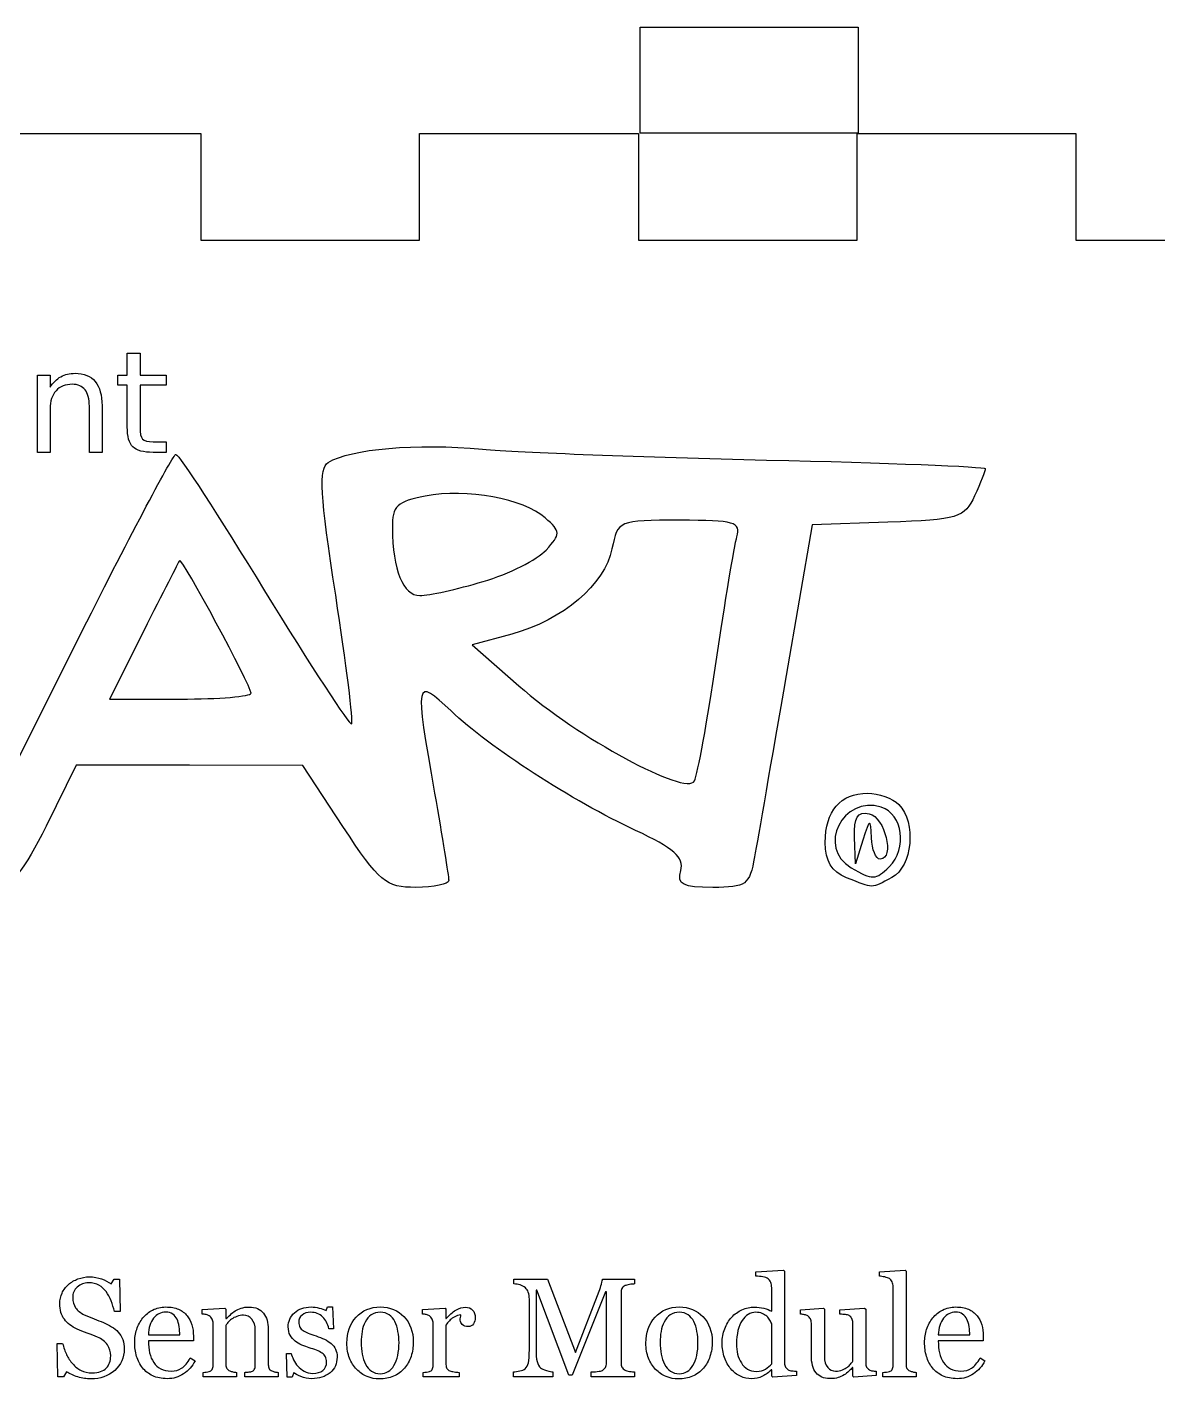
# Model space of a CAD drawing. Extents: x 81 to 232, y 87 to 299.
# Drawn here: x 123.9 to 166.2, y 247.9 to 298.5 of the extents above; entities that cross this region are included whole.
import ezdxf

# ---------------------------------------------------------------- set-up
doc = ezdxf.new("R2010")
doc.units = 0
doc.layers.add('Layer_1', color=7, linetype='CONTINUOUS')

msp = doc.modelspace()

# ---------------------------------------------------------------- linework, layer by layer
at = {"layer": 'Layer_1', "color": 1}
for p, q in [((146.831984, 298.517835), (155.005027, 298.517835)), ((146.831984, 294.545793), (146.831984, 298.517835)), ((155.005027, 298.517835), (155.005027, 294.545793)), ((155.005027, 294.545793), (146.831984, 294.545793)), ((153.273788, 279.85861), (152.299083, 274.214166)), ((156.115825, 279.960255), (153.273788, 279.85861)), ((140.945297, 277.73843), (140.9453, 277.73843)), ((122.611916, 269.275277), (125.926096, 275.88986)), ((128.227717, 275.88986), (126.947208, 273.332221)), ((142.021286, 275.771146), (140.538022, 275.36929)), ((140.538022, 275.36929), (142.28038, 273.832034)), ((149.679381, 274.743332), (149.679381, 274.743332)), ((126.947208, 273.332221), (129.597477, 273.332221)), ((132.247744, 273.554607), (132.247744, 273.554607)), ((125.696399, 270.862771), (124.565644, 268.569715)), ((129.942212, 270.855433), (125.696399, 270.862771)), ((134.188022, 270.848095), (129.942212, 270.855433)), ((135.6896, 268.56238), (134.188022, 270.848095)), ((154.895852, 267.15861), (154.860681, 268.154617)), ((154.860681, 268.154617), (154.860687, 268.154617)), ((155.1783, 268.040554), (154.895852, 267.15861)), ((156.166078, 267.052777), (156.166078, 267.052777)), ((154.560939, 266.640444), (154.560939, 266.640436))]:
    msp.add_line(p, q, dxfattribs=at)
at = {"layer": 'Layer_1', "color": 5}
for p, q in [((122.162962, 294.533333), (130.362963, 294.533333)), ((130.362963, 294.533333), (130.362963, 290.533333)), ((138.562963, 290.533333), (138.562963, 294.533333)), ((138.562963, 294.533333), (146.762964, 294.533333)), ((146.762964, 294.533333), (146.762964, 290.533333)), ((154.962962, 290.533333), (154.962962, 294.533333)), ((154.962962, 294.533333), (163.162962, 294.533333)), ((163.162962, 294.533333), (163.162962, 290.533333)), ((130.362963, 290.533333), (138.562963, 290.533333)), ((146.762964, 290.533333), (154.962962, 290.533333)), ((163.162962, 290.533333), (167.262962, 290.533333))]:
    msp.add_line(p, q, dxfattribs=at)
at = {"layer": 'Layer_1', "color": 7}
for p, q in [((127.610531, 285.472623), (127.610531, 286.294279)), ((127.610531, 286.294279), (128.08854, 286.294279)), ((128.08854, 286.294279), (128.08854, 285.472623)), ((128.08854, 286.294279), (128.08854, 286.294279)), ((124.241227, 282.578743), (124.241227, 285.472623)), ((124.241227, 285.472623), (124.719235, 285.472623)), ((124.719235, 285.472623), (124.719235, 285.023038)), ((127.261716, 285.103137), (127.261716, 285.472623)), ((127.261716, 285.472623), (127.610531, 285.472623)), ((128.08854, 285.472623), (129.067806, 285.472623)), ((129.067806, 285.472623), (129.067806, 285.103137)), ((127.610531, 285.103137), (127.261716, 285.103137)), ((127.610531, 283.532173), (127.610531, 285.103137)), ((129.067806, 285.103137), (128.08854, 285.103137)), ((128.08854, 285.103137), (128.08854, 283.532173)), ((126.18943, 282.578743), (126.18943, 284.309904)), ((126.664853, 284.325407), (126.664853, 282.578743)), ((126.664853, 284.325407), (126.664853, 284.325407)), ((124.719235, 284.214302), (124.719235, 282.578743)), ((128.579465, 282.976652), (129.067806, 282.976652)), ((129.067806, 282.976652), (129.067806, 282.578743)), ((124.719235, 282.578743), (124.241227, 282.578743)), ((126.664853, 282.578743), (126.18943, 282.578743)), ((129.067806, 282.578743), (128.579465, 282.578743))]:
    msp.add_line(p, q, dxfattribs=at)
at = {"layer": 'Layer_1', "color": 6}
for p, q in [((151.163325, 251.872565), (152.204606, 251.931993)), ((151.163325, 251.712368), (151.163325, 251.872565)), ((152.204606, 251.931993), (152.243364, 251.893235)), ((152.243364, 251.893235), (152.243364, 248.456754)), ((155.798689, 251.872577), (156.757288, 251.932004)), ((155.798689, 251.707211), (155.798689, 251.872577)), ((156.757288, 251.932004), (156.793461, 251.893247)), ((156.793461, 251.893247), (156.793461, 248.397335)), ((127.009751, 251.422983), (127.115686, 251.598683)), ((127.115686, 251.598683), (127.322391, 251.598683)), ((127.322391, 251.598683), (127.34305, 250.381701)), ((142.101852, 251.415233), (142.101852, 251.598686)), ((142.101852, 251.598686), (143.352421, 251.598686)), ((143.352421, 251.598686), (144.401453, 248.8495)), ((145.419479, 251.598686), (146.615788, 251.598686)), ((146.615788, 251.598686), (146.615788, 251.415233)), ((156.31287, 248.36633), (156.31287, 251.317053)), ((142.678043, 248.963187), (142.678043, 250.839042)), ((142.962263, 251.180105), (142.928676, 251.180105)), ((142.928676, 251.180105), (142.928676, 248.99161)), ((144.153407, 247.991671), (142.962263, 251.180105)), ((145.533166, 251.11551), (144.282597, 247.991671)), ((144.401453, 248.8495), (145.298039, 251.1491)), ((145.571924, 251.11551), (145.533166, 251.11551)), ((145.571924, 248.449007), (145.571924, 251.11551)), ((146.11711, 251.092252), (146.11711, 248.449004)), ((151.760188, 250.389451), (151.760188, 251.275702)), ((127.34305, 250.381701), (127.133759, 250.381701)), ((130.422977, 250.454052), (131.270471, 250.510897)), ((130.422977, 250.286104), (130.422977, 250.454052)), ((131.270471, 250.510897), (131.306646, 250.474722)), ((131.306646, 250.474722), (131.306646, 250.115571)), ((135.058339, 250.420459), (135.117767, 250.554819)), ((135.117767, 250.554819), (135.303802, 250.554819)), ((135.303802, 250.554819), (135.342559, 249.735748)), ((138.670549, 250.454043), (139.518043, 250.510888)), ((138.670549, 250.286096), (138.670549, 250.454043)), ((139.518043, 250.510888), (139.554218, 250.474713)), ((139.554218, 250.474713), (139.554218, 250.115563)), ((152.845389, 250.44887), (153.695468, 250.510883)), ((152.845389, 250.280922), (152.845389, 250.44887)), ((153.695468, 250.510883), (153.734225, 250.474707)), ((153.734225, 250.474707), (153.734225, 248.70479)), ((154.318168, 250.448876), (155.243177, 250.510888)), ((154.318168, 250.280928), (154.318168, 250.448876)), ((155.243177, 250.510888), (155.281935, 250.474713)), ((155.281935, 250.474713), (155.281935, 248.451581)), ((130.826053, 248.366335), (130.826053, 249.939882)), ((131.306646, 250.115571), (131.319572, 250.115571)), ((131.306646, 249.857194), (131.306646, 248.392167)), ((139.073628, 248.366327), (139.073628, 249.939874)), ((139.554218, 250.115563), (139.567144, 250.115563)), ((139.554218, 249.875273), (139.554218, 248.392159)), ((140.649765, 250.151735), (140.649743, 250.151741)), ((151.760177, 248.425749), (151.760177, 249.916613)), ((153.245882, 248.730639), (153.245882, 249.950203)), ((154.798759, 248.523923), (154.798759, 249.968279)), ((127.270702, 249.614308), (127.270716, 249.614308)), ((128.402416, 249.503203), (129.580637, 249.503203)), ((130.089664, 249.286162), (128.40243, 249.286162)), ((129.580637, 249.503203), (129.580651, 249.503203)), ((130.089664, 249.456695), (130.089664, 249.286162)), ((132.407352, 248.36633), (132.407352, 249.676326)), ((132.895704, 249.712496), (132.895704, 248.386994)), ((135.342559, 249.735748), (135.164277, 249.735748)), ((158.002678, 249.503203), (159.180903, 249.503203)), ((159.689924, 249.286162), (158.00269, 249.286162)), ((159.180903, 249.503203), (159.180914, 249.503203)), ((159.689924, 249.456695), (159.689924, 249.286162)), ((125.015038, 247.929656), (124.978866, 249.185392)), ((124.978866, 249.185392), (125.188156, 249.185392)), ((133.601079, 247.924488), (133.575227, 248.810739)), ((133.575227, 248.810739), (133.75351, 248.810739)), ((135.254709, 249.180225), (135.254723, 249.180225)), ((137.794622, 249.226738), (137.794622, 249.226738)), ((138.329472, 249.231902), (138.329472, 249.231902)), ((148.998071, 249.226738), (148.998071, 249.226738)), ((149.532921, 249.231902), (149.532921, 249.231902)), ((129.970809, 248.642789), (130.151677, 248.531686)), ((130.151677, 248.531686), (130.151677, 248.531686)), ((151.760177, 248.425749), (151.760177, 248.425749)), ((154.803918, 248.281056), (154.788424, 248.281056)), ((154.803918, 247.958078), (154.803918, 248.281056)), ((159.571069, 248.642789), (159.751937, 248.531686)), ((159.751937, 248.531686), (159.751937, 248.531686)), ((125.221746, 247.929656), (125.015038, 247.929656)), ((125.332848, 248.118273), (125.221746, 247.929656)), ((130.4514, 247.932244), (130.4514, 248.102776)), ((131.699387, 247.932244), (130.4514, 247.932244)), ((131.699387, 248.102776), (131.699387, 247.932244)), ((132.017197, 247.932238), (132.017197, 248.102771)), ((133.265181, 247.932238), (132.017197, 247.932238)), ((133.265189, 247.932249), (133.265181, 247.932238)), ((133.265189, 248.102782), (133.265189, 247.932249)), ((133.794864, 247.924488), (133.601079, 247.924488)), ((133.846542, 248.092436), (133.794864, 247.924488)), ((138.698972, 247.932235), (138.698972, 248.102768)), ((140.042561, 247.932235), (138.698972, 247.932235)), ((140.042561, 248.102768), (140.042561, 247.932235)), ((142.078597, 247.932241), (142.078597, 248.115694)), ((143.559126, 247.932241), (142.078597, 247.932241)), ((143.559126, 248.115694), (143.559126, 247.932241)), ((144.282597, 247.991671), (144.153407, 247.991671)), ((145.000898, 247.932238), (145.000898, 248.115691)), ((146.620955, 247.932238), (145.000898, 247.932238)), ((146.620955, 248.115691), (146.620955, 247.932238)), ((146.620955, 247.932238), (146.620955, 247.932238)), ((151.765344, 248.195788), (151.744686, 248.200953)), ((151.765344, 247.958078), (151.765344, 248.195788)), ((151.804102, 247.921903), (151.765344, 247.958078)), ((152.692935, 247.978748), (151.804102, 247.921903)), ((152.692947, 247.978751), (152.692935, 247.978748)), ((152.692947, 248.146699), (152.692947, 247.978751)), ((154.842676, 247.921903), (154.803918, 247.958078)), ((155.672082, 247.978748), (154.842676, 247.921903)), ((155.67209, 247.978748), (155.672082, 247.978748)), ((155.67209, 248.146696), (155.67209, 247.978748)), ((155.930465, 247.932238), (155.930465, 248.102771)), ((157.173284, 247.932238), (155.930465, 247.932238)), ((157.173284, 248.102776), (157.173284, 247.932244)), ((157.173284, 247.932244), (157.173284, 247.932238))]:
    msp.add_line(p, q, dxfattribs=at)
at = {"layer": 'Layer_1', "color": 7}
for points in [[(124.719235, 285.023038), (124.832924, 285.197016), (124.966421, 285.327068), (125.119728, 285.413195)], [(125.119728, 285.413195), (125.274757, 285.499323), (125.45304, 285.542387), (125.654579, 285.542387)], [(125.654579, 285.542387), (125.987031, 285.542387), (126.238523, 285.439034), (126.409055, 285.232328)], [(124.941443, 284.883512), (124.793304, 284.71987), (124.719235, 284.4968), (124.719235, 284.214302)], [(125.548641, 285.128975), (125.291983, 285.128975), (125.089583, 285.047154), (124.941443, 284.883512)], [(126.029232, 284.924853), (125.922435, 285.060934), (125.762238, 285.128975), (125.548641, 285.128975)], [(126.18943, 284.309904), (126.18943, 284.583789), (126.13603, 284.788772), (126.029232, 284.924853)], [(126.409055, 285.232328), (126.579587, 285.027345), (126.664853, 284.725038), (126.664853, 284.325407)], [(127.819822, 282.782865), (127.680295, 282.920669), (127.610531, 283.170438), (127.610531, 283.532173)], [(128.08854, 283.532173), (128.08854, 283.296184), (128.120406, 283.1446), (128.18414, 283.077421)], [(128.579465, 282.578743), (128.212561, 282.578743), (127.959347, 282.646784), (127.819822, 282.782865)], [(128.18414, 283.077421), (128.249596, 283.010241), (128.381371, 282.976652), (128.579465, 282.976652)]]:
    msp.add_open_spline(points, degree=3, dxfattribs=at)
at = {"layer": 'Layer_1', "color": 1}
for points in [[(135.145264, 282.200775), (135.96344, 282.711075), (138.450639, 282.926024), (140.927743, 282.700509)], [(140.927743, 282.700509), (142.26562, 282.578707), (147.051181, 282.394834), (151.562328, 282.291902)], [(125.926096, 275.88986), (127.748896, 279.527882), (129.327563, 282.504443), (129.434246, 282.504443)], [(129.434246, 282.504443), (129.540926, 282.504443), (131.037282, 280.202038), (132.759484, 277.387986)], [(135.420927, 277.224463), (134.833862, 281.00117), (134.780031, 281.972979), (135.145264, 282.200775)], [(151.562328, 282.291902), (156.073472, 282.18897), (159.764411, 282.043402), (159.764411, 281.968419)], [(159.764411, 281.968419), (159.764411, 281.893435), (159.582939, 281.433794), (159.361138, 280.946994)], [(143.274903, 280.124277), (142.469912, 280.84667), (140.336803, 281.233379), (138.77413, 280.940218)], [(138.77413, 280.940218), (137.722703, 280.74297), (137.540122, 280.566937), (137.544223, 279.75443)], [(159.361138, 280.946994), (158.985647, 280.122883), (158.762045, 280.054898), (156.115825, 279.960255)], [(137.544223, 279.75443), (137.552238, 278.170458), (137.940559, 277.212777), (138.574856, 277.212777)], [(143.305242, 278.915889), (143.857167, 279.52576), (143.855217, 279.603512), (143.274903, 280.124277)], [(148.314088, 280.034999), (146.008903, 280.034999), (145.986565, 280.025629), (145.775389, 278.969757)], [(150.457761, 279.417638), (150.618088, 279.96157), (150.363126, 280.034999), (148.314088, 280.034999)], [(149.679381, 274.743332), (150.007402, 276.974652), (150.357676, 279.078091), (150.457761, 279.417638)], [(140.9453, 277.73843), (141.918837, 278.027538), (142.980811, 278.557393), (143.305242, 278.915889)], [(145.775389, 278.969757), (145.506587, 277.625735), (143.94003, 276.290982), (142.021286, 275.771146)], [(129.574445, 278.525669), (129.538027, 278.482675), (128.932, 277.296563), (128.227717, 275.88986)], [(132.247744, 273.554607), (132.247744, 273.831373), (129.665482, 278.633147), (129.574445, 278.525669)], [(138.574856, 277.212777), (138.905067, 277.212777), (139.971763, 277.449321), (140.945297, 277.73843)], [(132.759484, 277.387986), (134.481686, 274.573937), (135.94919, 272.329962), (136.020607, 272.401382)], [(136.020607, 272.401382), (136.092029, 272.472798), (135.822171, 274.643186), (135.420927, 277.224463)], [(148.866685, 270.269122), (148.985642, 270.49862), (149.351354, 272.512013), (149.679381, 274.743332)], [(139.744272, 272.887289), (138.39074, 274.163207), (138.373917, 274.079196), (139.126911, 269.804443)], [(152.299083, 274.214166), (151.762996, 271.109721), (151.231817, 268.053785), (151.118689, 267.423193)], [(142.28038, 273.832034), (144.484189, 271.887653), (148.562164, 269.681637), (148.866685, 270.269122)], [(129.597477, 273.332221), (131.055124, 273.332221), (132.247744, 273.432294), (132.247744, 273.554607)], [(146.660901, 268.410635), (144.282803, 269.516215), (141.21196, 271.503763), (139.744272, 272.887289)], [(139.126911, 269.804443), (139.417422, 268.155207), (139.65533, 266.686771), (139.655595, 266.541249)], [(155.866925, 269.28065), (154.420522, 269.739721), (153.438826, 267.766788), (154.737328, 267.010477)], [(153.767189, 267.958631), (153.767189, 269.144393), (154.334868, 269.804443), (155.354689, 269.804443)], [(155.354689, 269.804443), (155.762147, 269.804443), (156.286022, 269.613943), (156.518856, 269.38111)], [(154.860687, 268.154617), (154.834186, 268.904947), (154.970624, 269.122487), (155.413789, 269.036562)], [(155.413789, 269.036562), (155.999976, 268.922902), (156.383626, 267.334999), (155.824899, 267.334999)], [(156.166078, 267.052777), (156.848071, 267.734769), (156.674927, 269.0242), (155.866925, 269.28065)], [(156.518856, 269.38111), (157.189653, 268.710313), (157.033191, 267.055748), (156.259824, 266.641855)], [(124.565644, 268.569715), (123.757885, 266.931661), (123.24065, 266.27666), (122.75489, 266.27666)], [(138.423627, 266.276666), (137.296858, 266.276666), (137.062416, 266.472666), (135.6896, 268.56238)], [(155.495913, 268.128749), (155.462176, 268.890244), (155.44927, 268.886659), (155.1783, 268.040554)], [(148.354768, 266.91133), (148.481912, 267.397528), (148.08566, 267.74826), (146.660901, 268.410635)], [(155.824899, 267.334999), (155.663299, 267.334999), (155.515254, 267.692188), (155.495913, 268.128749)], [(154.560939, 266.640436), (153.999729, 266.866016), (153.767189, 267.252198), (153.767189, 267.958631)], [(151.118689, 267.423193), (150.928513, 266.363155), (150.810245, 266.276666), (149.550899, 266.276666)], [(154.737328, 267.010477), (155.538782, 266.543676), (155.660584, 266.54728), (156.166078, 267.052777)], [(139.655595, 266.541249), (139.65586, 266.395729), (139.101477, 266.276666), (138.423627, 266.276666)], [(149.550899, 266.276666), (148.413196, 266.276666), (148.216143, 266.381223), (148.354768, 266.91133)], [(156.259824, 266.641855), (155.478869, 266.223901), (155.596977, 266.224), (154.560939, 266.640444)]]:
    msp.add_open_spline(points, degree=3, dxfattribs=at)
at = {"layer": 'Layer_1', "color": 6}
for points in [[(125.167486, 251.071582), (125.224329, 251.192161), (125.305288, 251.29982), (125.410364, 251.39456)], [(125.410364, 251.39456), (125.510272, 251.484134), (125.628266, 251.553897), (125.764346, 251.60385)], [(125.738495, 251.29896), (125.623085, 251.193883), (125.56538, 251.065553), (125.56538, 250.913969)], [(126.157076, 251.456573), (125.993432, 251.456573), (125.853905, 251.404035), (125.738495, 251.29896)], [(125.764346, 251.60385), (125.900428, 251.655527), (126.042539, 251.681366), (126.190677, 251.681366)], [(126.549816, 251.366137), (126.443018, 251.426428), (126.312104, 251.456573), (126.157076, 251.456573)], [(126.190677, 251.681366), (126.359487, 251.681366), (126.510211, 251.655527), (126.642848, 251.60385)], [(126.821116, 251.128427), (126.747046, 251.228334), (126.656613, 251.307571), (126.549816, 251.366137)], [(126.642848, 251.60385), (126.777206, 251.552174), (126.899507, 251.491884), (127.009751, 251.422983)], [(142.331813, 251.376475), (142.254297, 251.398869), (142.177644, 251.411788), (142.101852, 251.415233)], [(142.528183, 251.273123), (142.474783, 251.319633), (142.409326, 251.354084), (142.331813, 251.376475)], [(145.298039, 251.1491), (145.330767, 251.233505), (145.358328, 251.321355), (145.380721, 251.41265)], [(145.380721, 251.41265), (145.404836, 251.505667), (145.417755, 251.567679), (145.419479, 251.598686)], [(146.266972, 251.35322), (146.208406, 251.332548), (146.168787, 251.298097), (146.148117, 251.249867)], [(146.429753, 251.391978), (146.355682, 251.378186), (146.301422, 251.365267), (146.266972, 251.35322)], [(146.615788, 251.415233), (146.567556, 251.413539), (146.505544, 251.405788), (146.429753, 251.391978)], [(151.426875, 251.678778), (151.345915, 251.694281), (151.258065, 251.705478), (151.163325, 251.712368)], [(151.623245, 251.609015), (151.575014, 251.641743), (151.509557, 251.664998), (151.426875, 251.678778)], [(151.724016, 251.472072), (151.699899, 251.532361), (151.666309, 251.578008), (151.623245, 251.609015)], [(151.760188, 251.275702), (151.760188, 251.348049), (151.748131, 251.413506), (151.724016, 251.472072)], [(155.997645, 251.676206), (155.914963, 251.693422), (155.848645, 251.703757), (155.798689, 251.707211)], [(156.168177, 251.619361), (156.137171, 251.640031), (156.080326, 251.65898), (155.997645, 251.676206)], [(156.27153, 251.490171), (156.245692, 251.545291), (156.211241, 251.588354), (156.168177, 251.619361)], [(156.31287, 251.317053), (156.31287, 251.379065), (156.29909, 251.436771), (156.27153, 251.490171)], [(125.082218, 250.681427), (125.082218, 250.820952), (125.110641, 250.951004), (125.167486, 251.071582)], [(125.56538, 250.913969), (125.56538, 250.755494), (125.602414, 250.623719), (125.676482, 250.518644)], [(127.004569, 250.782194), (126.958059, 250.909663), (126.896908, 251.025074), (126.821116, 251.128427)], [(142.639285, 251.105175), (142.613449, 251.174077), (142.576415, 251.230059), (142.528183, 251.273123)], [(142.678043, 250.839042), (142.678043, 250.947562), (142.665124, 251.036273), (142.639285, 251.105175)], [(146.148117, 251.249867), (146.127446, 251.201636), (146.11711, 251.149097), (146.11711, 251.092252)], [(125.252751, 250.089731), (125.139062, 250.241314), (125.082218, 250.438546), (125.082218, 250.681427)], [(125.676482, 250.518644), (125.750552, 250.415292), (125.858212, 250.330026), (125.99946, 250.262846)], [(127.133759, 250.381701), (127.095862, 250.521228), (127.052799, 250.654726), (127.004569, 250.782194)], [(128.198307, 250.143991), (128.296492, 250.266291), (128.417932, 250.364476), (128.562628, 250.438546)], [(128.562628, 250.438546), (128.709043, 250.514338), (128.872685, 250.552234), (129.053553, 250.552234)], [(129.048372, 250.358449), (128.867503, 250.358449), (128.716779, 250.282656), (128.596201, 250.131071)], [(129.314504, 250.283516), (129.245603, 250.333471), (129.156892, 250.358449), (129.048372, 250.358449)], [(129.053553, 250.552234), (129.239589, 250.552234), (129.398924, 250.522951), (129.531559, 250.464384)], [(129.477285, 250.089731), (129.437666, 250.168968), (129.383406, 250.233563), (129.314504, 250.283516)], [(129.531559, 250.464384), (129.664196, 250.405817), (129.771855, 250.325719), (129.854537, 250.224088)], [(130.567673, 250.265445), (130.522886, 250.275775), (130.474654, 250.282661), (130.422977, 250.286104)], [(131.474602, 250.262849), (131.536614, 250.321416), (131.595181, 250.368786), (131.650303, 250.404959)], [(131.650303, 250.404959), (131.714036, 250.446301), (131.789828, 250.480752), (131.877678, 250.508312)], [(131.877678, 250.508312), (131.965528, 250.535873), (132.064575, 250.549654), (132.174818, 250.549654)], [(132.174818, 250.549654), (132.41942, 250.549654), (132.600287, 250.473001), (132.717419, 250.319694)], [(132.717419, 250.319694), (132.836276, 250.168109), (132.895704, 249.965709), (132.895704, 249.712496)], [(133.642405, 249.805511), (133.642405, 250.013939), (133.71992, 250.1905), (133.87495, 250.335194)], [(133.87495, 250.335194), (134.029979, 250.479887), (134.237546, 250.552234), (134.497651, 250.552234)], [(134.492484, 250.353281), (134.351235, 250.353281), (134.240131, 250.317969), (134.159171, 250.247344)], [(134.929149, 250.180163), (134.810294, 250.295575), (134.664739, 250.353281), (134.492484, 250.353281)], [(134.497651, 250.552234), (134.597558, 250.552234), (134.699188, 250.539315), (134.802541, 250.513476)], [(134.802541, 250.513476), (134.907616, 250.487638), (134.992882, 250.456632), (135.058339, 250.420459)], [(136.187485, 250.172414), (136.420028, 250.425627), (136.724058, 250.552234), (137.099573, 250.552234)], [(137.094406, 250.355867), (136.961769, 250.355867), (136.84808, 250.323138), (136.75334, 250.257681)], [(137.422551, 250.257681), (137.332978, 250.323138), (137.223596, 250.355867), (137.094406, 250.355867)], [(137.099573, 250.552234), (137.45614, 250.552234), (137.749835, 250.431655), (137.980657, 250.190498)], [(138.815245, 250.265437), (138.770458, 250.275766), (138.722226, 250.282652), (138.670549, 250.286096)], [(139.567144, 250.115563), (139.673942, 250.25509), (139.792798, 250.361026), (139.923712, 250.433373)], [(139.923712, 250.433373), (140.054625, 250.50572), (140.174343, 250.541893), (140.282865, 250.541893)], [(140.282865, 250.541893), (140.391385, 250.541893), (140.479234, 250.506581), (140.546413, 250.435956)], [(140.546413, 250.435956), (140.615314, 250.365332), (140.649765, 250.270592), (140.649765, 250.151735)], [(147.390934, 250.172414), (147.623477, 250.425627), (147.927507, 250.552234), (148.303022, 250.552234)], [(148.297855, 250.355867), (148.16522, 250.355867), (148.051532, 250.323138), (147.956792, 250.257681)], [(148.626, 250.257681), (148.536429, 250.323138), (148.427047, 250.355867), (148.297855, 250.355867)], [(148.303022, 250.552234), (148.659591, 250.552234), (148.953286, 250.431655), (149.184106, 250.190498)], [(150.261571, 250.169826), (150.366646, 250.285236), (150.494976, 250.377393), (150.646562, 250.446296)], [(150.646562, 250.446296), (150.799869, 250.515198), (150.955759, 250.549649), (151.114232, 250.549649)], [(151.165899, 250.353281), (151.062545, 250.353281), (150.966943, 250.326581), (150.879093, 250.273181)], [(151.114232, 250.549649), (151.233089, 250.549649), (151.349361, 250.534145), (151.463048, 250.503139)], [(151.401026, 250.309356), (151.333846, 250.33864), (151.25547, 250.353281), (151.165899, 250.353281)], [(151.576727, 250.203419), (151.526772, 250.246482), (151.468205, 250.281794), (151.401026, 250.309356)], [(151.463048, 250.503139), (151.57846, 250.473855), (151.677506, 250.435959), (151.760188, 250.389451)], [(152.992669, 250.260264), (152.946159, 250.270593), (152.897066, 250.277479), (152.845389, 250.280922)], [(154.522291, 250.268002), (154.462001, 250.273176), (154.39396, 250.277485), (154.318168, 250.280928)], [(157.798567, 250.143991), (157.896752, 250.266291), (158.018192, 250.364476), (158.162887, 250.438546)], [(158.162887, 250.438546), (158.309304, 250.514338), (158.472946, 250.552234), (158.653813, 250.552234)], [(158.648634, 250.358449), (158.467767, 250.358449), (158.317045, 250.282656), (158.196466, 250.131071)], [(158.914767, 250.283516), (158.845865, 250.333471), (158.757154, 250.358449), (158.648634, 250.358449)], [(158.653813, 250.552234), (158.839848, 250.552234), (158.999184, 250.522951), (159.131821, 250.464384)], [(159.077547, 250.089731), (159.037929, 250.168968), (158.983669, 250.233563), (158.914767, 250.283516)], [(159.131821, 250.464384), (159.264456, 250.405817), (159.372115, 250.325719), (159.454796, 250.224088)], [(125.735927, 249.72541), (125.52922, 249.818429), (125.368161, 249.939869), (125.252751, 250.089731)], [(125.99946, 250.262846), (126.125207, 250.202558), (126.24837, 250.15002), (126.368948, 250.105233)], [(126.368948, 250.105233), (126.491248, 250.06217), (126.609243, 250.015661), (126.722931, 249.965706)], [(126.722931, 249.965706), (126.826285, 249.920921), (126.925332, 249.870106), (127.020072, 249.81326)], [(127.020072, 249.81326), (127.116533, 249.756417), (127.200077, 249.6901), (127.270702, 249.614308)], [(127.965764, 249.712493), (128.019163, 249.87269), (128.096677, 250.016523), (128.198307, 250.143991)], [(128.596201, 250.131071), (128.477346, 249.981209), (128.412751, 249.77192), (128.402416, 249.503203)], [(129.5548, 249.81326), (129.539296, 249.923504), (129.513458, 250.015661), (129.477285, 250.089731)], [(129.580651, 249.503203), (129.580651, 249.599666), (129.572034, 249.703019), (129.5548, 249.81326)], [(129.854537, 250.224088), (129.933773, 250.127627), (129.99234, 250.013939), (130.030237, 249.883026)], [(130.030237, 249.883026), (130.069855, 249.752112), (130.089664, 249.610002), (130.089664, 249.456695)], [(130.683943, 250.22152), (130.651214, 250.24219), (130.612458, 250.256832), (130.567673, 250.265445)], [(130.787298, 250.10008), (130.763181, 250.150033), (130.728729, 250.190513), (130.683943, 250.22152)], [(130.826053, 249.939882), (130.826053, 249.998449), (130.813135, 250.051848), (130.787298, 250.10008)], [(131.378991, 249.965714), (131.346263, 249.920929), (131.322148, 249.884756), (131.306646, 249.857194)], [(131.319572, 250.115571), (131.360914, 250.156913), (131.412591, 250.206006), (131.474602, 250.262849)], [(131.515934, 250.094907), (131.45909, 250.055289), (131.413443, 250.012224), (131.378991, 249.965714)], [(131.717471, 250.19826), (131.64168, 250.1707), (131.5745, 250.136249), (131.515934, 250.094907)], [(131.968105, 250.242185), (131.876809, 250.242185), (131.793265, 250.227543), (131.717471, 250.19826)], [(132.278162, 250.094907), (132.193757, 250.193092), (132.090405, 250.242185), (131.968105, 250.242185)], [(132.407352, 249.676326), (132.407352, 249.857195), (132.364289, 249.996722), (132.278162, 250.094907)], [(133.714752, 249.495453), (133.666521, 249.583301), (133.642405, 249.686654), (133.642405, 249.805511)], [(134.159171, 250.247344), (134.07821, 250.176718), (134.03773, 250.091453), (134.03773, 249.991546)], [(134.03773, 249.991546), (134.03773, 249.914031), (134.05065, 249.849435), (134.076488, 249.797758)], [(134.076488, 249.797758), (134.104048, 249.746081), (134.144528, 249.702156), (134.197928, 249.665983)], [(135.164277, 249.735748), (135.128103, 249.918336), (135.049728, 250.066475), (134.929149, 250.180163)], [(135.841252, 249.195727), (135.841252, 249.593636), (135.956663, 249.919198), (136.187485, 250.172414)], [(136.525965, 249.988964), (136.470843, 249.883888), (136.432086, 249.764172), (136.409692, 249.629813)], [(136.75334, 250.257681), (136.660324, 250.192225), (136.584532, 250.102652), (136.525965, 249.988964)], [(137.639592, 250.001884), (137.58447, 250.108682), (137.512123, 250.193948), (137.422551, 250.257681)], [(137.755864, 249.634981), (137.730026, 249.779674), (137.691268, 249.901975), (137.639592, 250.001884)], [(137.980657, 250.190498), (138.213201, 249.951065), (138.329472, 249.631533), (138.329472, 249.231902)], [(138.931517, 250.221512), (138.898789, 250.242182), (138.860031, 250.256823), (138.815245, 250.265437)], [(139.03487, 250.097486), (139.010753, 250.149163), (138.976302, 250.190505), (138.931517, 250.221512)], [(139.073628, 249.939874), (139.073628, 249.993274), (139.060708, 250.045812), (139.03487, 250.097486)], [(139.830686, 250.154326), (139.722166, 250.088869), (139.63001, 249.995852), (139.554218, 249.875273)], [(140.114906, 250.252511), (140.033946, 250.252511), (139.939206, 250.219783), (139.830686, 250.154326)], [(140.089055, 250.056141), (140.089055, 250.094038), (140.091642, 250.128489), (140.096816, 250.159493)], [(140.163985, 249.890776), (140.114031, 249.940729), (140.089055, 249.995851), (140.089055, 250.056141)], [(140.096816, 250.159493), (140.103702, 250.1905), (140.109732, 250.221506), (140.114906, 250.252511)], [(140.386195, 249.815846), (140.289732, 249.815846), (140.215661, 249.840822), (140.163985, 249.890776)], [(140.585148, 249.916613), (140.542084, 249.849435), (140.475767, 249.815846), (140.386195, 249.815846)], [(140.649743, 250.151741), (140.649743, 250.063893), (140.628211, 249.985517), (140.585148, 249.916613)], [(147.044704, 249.195727), (147.044704, 249.593636), (147.160114, 249.919198), (147.390934, 250.172414)], [(147.729414, 249.988964), (147.674292, 249.883888), (147.635536, 249.764172), (147.613144, 249.629813)], [(147.956792, 250.257681), (147.863774, 250.192225), (147.787981, 250.102652), (147.729414, 249.988964)], [(148.843043, 250.001884), (148.787922, 250.108682), (148.715574, 250.193948), (148.626, 250.257681)], [(148.959313, 249.634981), (148.933475, 249.779674), (148.894718, 249.901975), (148.843043, 250.001884)], [(149.184106, 250.190498), (149.41665, 249.951065), (149.532921, 249.631533), (149.532921, 249.231902)], [(149.998021, 249.735745), (150.061756, 249.901109), (150.149606, 250.045802), (150.261571, 250.169826)], [(150.649133, 250.043221), (150.5854, 249.946759), (150.534584, 249.823597), (150.496688, 249.673735)], [(150.879093, 250.273181), (150.792966, 250.219783), (150.716313, 250.143129), (150.649133, 250.043221)], [(151.692997, 250.061308), (151.661992, 250.112985), (151.623235, 250.160355), (151.576727, 250.203419)], [(151.760177, 249.916613), (151.746404, 249.9614), (151.724011, 250.009632), (151.692997, 250.061308)], [(153.108939, 250.216339), (153.077934, 250.237009), (153.039178, 250.25165), (152.992669, 250.260264)], [(153.20971, 250.105233), (153.187316, 250.148297), (153.153726, 250.185332), (153.108939, 250.216339)], [(153.245882, 249.950203), (153.245882, 250.012215), (153.233825, 250.063892), (153.20971, 250.105233)], [(154.661816, 250.23183), (154.630811, 250.2525), (154.584303, 250.264557), (154.522291, 250.268002)], [(154.762587, 250.118142), (154.73847, 250.162927), (154.70488, 250.200823), (154.661816, 250.23183)], [(154.798759, 249.968279), (154.798759, 250.025123), (154.786702, 250.075077), (154.762587, 250.118142)], [(157.566024, 249.712493), (157.619422, 249.87269), (157.696937, 250.016523), (157.798567, 250.143991)], [(158.196466, 250.131071), (158.077609, 249.981209), (158.013013, 249.77192), (158.002678, 249.503203)], [(159.155062, 249.81326), (159.139559, 249.923504), (159.11372, 250.015661), (159.077547, 250.089731)], [(159.180914, 249.503203), (159.180914, 249.599666), (159.172297, 249.703019), (159.155062, 249.81326)], [(159.454796, 250.224088), (159.534035, 250.127627), (159.592602, 250.013939), (159.630497, 249.883026)], [(159.630497, 249.883026), (159.670115, 249.752112), (159.689924, 249.610002), (159.689924, 249.456695)], [(126.110579, 249.570383), (125.965886, 249.625505), (125.841002, 249.67718), (125.735927, 249.72541)], [(126.49557, 249.423105), (126.383603, 249.46789), (126.255273, 249.516983), (126.110579, 249.570383)], [(126.865055, 249.133717), (126.782374, 249.261186), (126.659212, 249.357648), (126.49557, 249.423105)], [(127.270716, 249.614308), (127.348231, 249.528179), (127.405075, 249.433439), (127.441249, 249.330088)], [(127.441249, 249.330088), (127.479144, 249.228457), (127.498091, 249.109601), (127.498091, 248.973519)], [(127.888249, 249.226735), (127.888249, 249.392098), (127.914088, 249.554018), (127.965764, 249.712493)], [(128.40243, 249.286162), (128.40243, 249.119076), (128.417932, 248.967491), (128.448937, 248.831409)], [(133.900788, 249.273242), (133.824996, 249.333533), (133.762984, 249.407603), (133.714752, 249.495453)], [(134.154003, 249.123382), (134.055818, 249.166446), (133.971413, 249.216399), (133.900788, 249.273242)], [(134.197928, 249.665983), (134.249603, 249.631533), (134.314198, 249.598804), (134.391713, 249.567798)], [(134.391713, 249.567798), (134.47095, 249.538514), (134.568274, 249.504925), (134.683686, 249.46703)], [(134.683686, 249.46703), (134.797375, 249.430857), (134.904172, 249.388654), (135.004079, 249.340422)], [(135.004079, 249.340422), (135.105709, 249.292191), (135.189253, 249.238791), (135.254709, 249.180225)], [(136.409692, 249.629813), (136.387299, 249.495455), (136.376102, 249.365402), (136.376102, 249.239655)], [(137.794622, 249.226738), (137.794622, 249.355928), (137.781703, 249.492009), (137.755864, 249.634981)], [(147.613144, 249.629813), (147.590751, 249.495455), (147.579554, 249.365402), (147.579554, 249.239655)], [(148.998071, 249.226738), (148.998071, 249.355928), (148.985152, 249.492009), (148.959313, 249.634981)], [(149.902421, 249.211227), (149.902421, 249.39554), (149.934287, 249.57038), (149.998021, 249.735745)], [(150.496688, 249.673735), (150.460514, 249.525597), (150.442428, 249.361093), (150.442428, 249.180225)], [(157.488509, 249.226735), (157.488509, 249.392098), (157.514347, 249.554018), (157.566024, 249.712493)], [(158.00269, 249.286162), (158.00269, 249.119076), (158.018193, 248.967491), (158.0492, 248.831409)], [(125.188156, 249.185392), (125.231219, 249.030364), (125.281173, 248.889976), (125.338016, 248.764229)], [(125.338016, 248.764229), (125.396583, 248.640206), (125.473236, 248.523934), (125.567976, 248.415414)], [(126.989078, 248.725472), (126.989078, 248.871888), (126.947737, 249.00797), (126.865055, 249.133717)], [(127.498091, 248.973519), (127.498091, 248.649681), (127.378374, 248.382686), (127.138941, 248.172536)], [(127.960597, 248.702219), (127.912365, 248.867583), (127.888249, 249.042421), (127.888249, 249.226735)], [(128.448937, 248.831409), (128.481666, 248.695327), (128.532481, 248.575611), (128.601383, 248.472259)], [(133.75351, 248.810739), (133.767282, 248.743559), (133.796566, 248.665183), (133.84136, 248.575612)], [(134.425303, 249.025197), (134.344343, 249.049312), (134.25391, 249.082041), (134.154003, 249.123382)], [(134.701771, 248.929594), (134.619089, 248.962323), (134.526933, 248.99419), (134.425303, 249.025197)], [(134.911061, 248.823657), (134.854218, 248.863277), (134.784455, 248.898589), (134.701771, 248.929594)], [(135.035087, 248.684132), (135.007525, 248.73753), (134.966183, 248.784038), (134.911061, 248.823657)], [(135.254723, 249.180225), (135.325349, 249.118213), (135.37961, 249.046727), (135.417506, 248.965767)], [(135.417506, 248.965767), (135.455401, 248.884809), (135.474349, 248.785763), (135.474349, 248.668629)], [(135.939437, 248.635039), (135.87398, 248.802126), (135.841252, 248.989022), (135.841252, 249.195727)], [(136.376102, 249.239655), (136.376102, 249.074292), (136.389022, 248.920985), (136.41486, 248.779734)], [(136.41486, 248.779734), (136.442422, 248.640209), (136.485485, 248.515325), (136.54405, 248.405082)], [(137.606001, 248.363742), (137.731748, 248.572168), (137.794622, 248.859834), (137.794622, 249.226738)], [(138.329472, 249.231902), (138.329472, 249.052757), (138.30105, 248.876196), (138.244205, 248.702219)], [(142.644455, 248.461927), (142.666847, 248.561833), (142.678043, 248.72892), (142.678043, 248.963187)], [(142.928676, 248.99161), (142.928676, 248.779736), (142.941594, 248.618678), (142.967431, 248.508434)], [(147.142889, 248.635039), (147.077432, 248.802126), (147.044704, 248.989022), (147.044704, 249.195727)], [(147.579554, 249.239655), (147.579554, 249.074292), (147.592473, 248.920985), (147.618312, 248.779734)], [(147.618312, 248.779734), (147.645872, 248.640209), (147.688935, 248.515325), (147.747502, 248.405082)], [(148.809453, 248.363742), (148.935198, 248.572168), (148.998071, 248.859834), (148.998071, 249.226738)], [(149.532921, 249.231902), (149.532921, 249.052757), (149.5045, 248.876196), (149.447656, 248.702219)], [(149.990271, 248.658291), (149.931704, 248.825378), (149.902421, 249.00969), (149.902421, 249.211227)], [(150.442428, 249.180225), (150.442428, 249.035531), (150.456209, 248.903756), (150.48377, 248.784899)], [(150.48377, 248.784899), (150.51133, 248.667767), (150.557839, 248.558387), (150.623295, 248.456756)], [(157.560857, 248.702219), (157.512625, 248.867583), (157.488509, 249.042421), (157.488509, 249.226735)], [(158.0492, 248.831409), (158.081928, 248.695327), (158.132743, 248.575611), (158.201645, 248.472259)], [(125.567976, 248.415414), (125.65755, 248.313784), (125.761764, 248.232824), (125.880619, 248.172536)], [(126.609258, 248.128611), (126.698829, 248.159616), (126.771176, 248.20354), (126.826298, 248.260383)], [(126.826298, 248.260383), (126.88142, 248.317229), (126.9219, 248.383547), (126.947738, 248.459339)], [(126.947738, 248.459339), (126.975298, 248.536854), (126.989078, 248.625565), (126.989078, 248.725472)], [(128.18539, 248.268136), (128.085481, 248.39216), (128.01055, 248.536854), (127.960597, 248.702219)], [(128.56521, 247.973581), (128.411903, 248.045927), (128.285296, 248.144113), (128.18539, 248.268136)], [(128.601383, 248.472259), (128.668563, 248.37235), (128.756413, 248.293113), (128.864933, 248.234546)], [(129.252506, 248.149281), (129.405813, 248.149281), (129.537588, 248.184593), (129.647831, 248.255216)], [(129.647831, 248.255216), (129.759797, 248.327565), (129.867456, 248.456756), (129.970809, 248.642789)], [(130.151677, 248.531686), (130.044879, 248.328426), (129.901907, 248.166507), (129.722761, 248.045928)], [(130.78988, 248.21389), (130.813995, 248.253509), (130.826053, 248.304324), (130.826053, 248.366335)], [(131.306646, 248.392167), (131.306646, 248.3336), (131.318704, 248.28537), (131.342819, 248.247475)], [(132.37118, 248.213885), (132.395295, 248.253503), (132.407352, 248.304318), (132.407352, 248.36633)], [(132.895704, 248.386994), (132.895704, 248.326706), (132.906039, 248.277613), (132.926709, 248.239716)], [(133.84136, 248.575612), (133.886147, 248.486038), (133.940407, 248.405078), (134.00414, 248.332731)], [(134.00414, 248.332731), (134.07132, 248.256939), (134.151419, 248.193205), (134.244436, 248.141528)], [(134.944652, 248.175118), (135.034223, 248.25091), (135.079009, 248.358569), (135.079009, 248.498096)], [(135.079009, 248.498096), (135.079009, 248.570443), (135.064368, 248.632455), (135.035087, 248.684132)], [(135.474349, 248.668629), (135.474349, 248.432641), (135.385638, 248.239715), (135.208216, 248.089853)], [(136.208155, 248.213876), (136.09619, 248.329286), (136.006617, 248.469674), (135.939437, 248.635039)], [(136.54405, 248.405082), (136.602617, 248.294838), (136.675825, 248.20785), (136.763675, 248.144116)], [(137.094406, 248.051099), (137.309725, 248.051099), (137.480256, 248.155313), (137.606001, 248.363742)], [(138.001327, 248.262969), (137.882472, 248.125165), (137.744668, 248.022673), (137.587917, 247.955493)], [(138.244205, 248.702219), (138.187361, 248.529964), (138.106402, 248.383547), (138.001327, 248.262969)], [(139.037452, 248.213882), (139.061569, 248.2535), (139.073628, 248.304315), (139.073628, 248.366327)], [(139.554218, 248.392159), (139.554218, 248.33187), (139.565415, 248.282778), (139.587808, 248.244881)], [(142.52043, 248.239716), (142.58072, 248.287948), (142.622062, 248.362018), (142.644455, 248.461927)], [(142.967431, 248.508434), (142.994992, 248.398191), (143.036334, 248.318954), (143.091456, 248.270724)], [(143.091456, 248.270724), (143.129351, 248.234549), (143.207727, 248.200097), (143.326584, 248.167369)], [(145.416894, 248.177706), (145.470294, 248.210435), (145.509051, 248.247469), (145.533166, 248.288809)], [(145.533166, 248.288809), (145.559005, 248.331872), (145.571924, 248.385271), (145.571924, 248.449007)], [(146.11711, 248.449004), (146.11711, 248.388714), (146.127446, 248.337899), (146.148117, 248.296559)], [(146.148117, 248.296559), (146.168787, 248.255217), (146.208406, 248.219044), (146.266972, 248.188039)], [(147.411604, 248.213876), (147.299639, 248.329286), (147.210067, 248.469674), (147.142889, 248.635039)], [(147.747502, 248.405082), (147.806069, 248.294838), (147.879277, 248.20785), (147.967127, 248.144116)], [(148.297855, 248.051099), (148.513173, 248.051099), (148.683706, 248.155313), (148.809453, 248.363742)], [(149.204776, 248.262969), (149.085921, 248.125165), (148.948117, 248.022673), (148.791366, 247.955493)], [(149.447656, 248.702219), (149.390813, 248.529964), (149.309853, 248.383547), (149.204776, 248.262969)], [(150.233149, 248.229376), (150.131518, 248.348231), (150.050559, 248.491203), (149.990271, 248.658291)], [(150.623295, 248.456756), (150.683584, 248.360293), (150.760237, 248.282778), (150.853256, 248.224211)], [(151.530217, 248.226796), (151.621512, 248.287084), (151.698165, 248.353402), (151.760177, 248.425749)], [(152.243364, 248.456754), (152.243364, 248.396463), (152.25456, 248.344787), (152.276951, 248.301723)], [(152.276951, 248.301723), (152.301068, 248.260382), (152.33552, 248.225069), (152.380307, 248.195786)], [(153.421582, 248.087268), (153.304449, 248.235407), (153.245882, 248.449864), (153.245882, 248.730639)], [(153.734225, 248.70479), (153.734225, 248.520479), (153.775566, 248.381813), (153.858248, 248.288795)], [(153.858248, 248.288795), (153.940931, 248.195778), (154.039978, 248.14927), (154.155388, 248.14927)], [(154.408604, 248.193195), (154.482672, 248.222478), (154.544684, 248.256929), (154.594639, 248.296547)], [(154.594639, 248.296547), (154.641147, 248.332721), (154.681626, 248.370617), (154.716076, 248.410235)], [(154.788424, 248.281056), (154.747082, 248.237991), (154.700574, 248.191482), (154.648899, 248.141528)], [(154.716076, 248.410235), (154.75225, 248.451577), (154.779811, 248.489473), (154.798759, 248.523923)], [(155.281935, 248.451581), (155.281935, 248.393016), (155.293992, 248.343062), (155.318107, 248.301721)], [(155.318107, 248.301721), (155.342224, 248.260379), (155.375814, 248.225066), (155.418877, 248.195783)], [(156.276698, 248.213885), (156.300813, 248.253503), (156.31287, 248.304318), (156.31287, 248.36633)], [(156.793461, 248.397335), (156.793461, 248.337046), (156.804657, 248.287093), (156.827051, 248.247475)], [(157.785649, 248.268136), (157.685741, 248.39216), (157.61081, 248.536854), (157.560857, 248.702219)], [(158.16547, 247.973581), (158.012163, 248.045927), (157.885556, 248.144113), (157.785649, 248.268136)], [(158.201645, 248.472259), (158.268823, 248.37235), (158.356673, 248.293113), (158.465193, 248.234546)], [(158.852768, 248.149281), (159.006075, 248.149281), (159.13785, 248.184593), (159.248091, 248.255216)], [(159.248091, 248.255216), (159.360058, 248.327565), (159.467717, 248.456756), (159.571069, 248.642789)], [(159.751937, 248.531686), (159.645138, 248.328426), (159.502167, 248.166507), (159.323024, 248.045928)], [(125.756597, 247.932238), (125.592955, 247.983915), (125.451705, 248.045927), (125.332848, 248.118273)], [(126.247522, 247.857308), (126.08388, 247.857308), (125.920238, 247.882285), (125.756597, 247.932238)], [(125.880619, 248.172536), (126.001198, 248.112246), (126.140725, 248.082101), (126.2992, 248.082101)], [(127.138941, 248.172536), (126.899507, 247.962384), (126.602368, 247.857308), (126.247522, 247.857308)], [(126.2992, 248.082101), (126.418055, 248.082101), (126.521408, 248.097604), (126.609258, 248.128611)], [(129.105228, 247.865061), (128.900246, 247.865061), (128.72024, 247.901234), (128.56521, 247.973581)], [(128.864933, 248.234546), (128.973453, 248.177703), (129.102644, 248.149281), (129.252506, 248.149281)], [(129.722761, 248.045928), (129.543616, 247.92535), (129.337772, 247.865061), (129.105228, 247.865061)], [(130.4514, 248.102776), (130.491018, 248.10622), (130.531498, 248.109663), (130.57284, 248.113106)], [(130.57284, 248.113106), (130.615904, 248.116549), (130.652938, 248.123445), (130.683943, 248.133793)], [(130.683943, 248.133793), (130.732174, 248.149296), (130.767487, 248.175995), (130.78988, 248.21389)], [(131.342819, 248.247475), (131.366934, 248.209578), (131.403107, 248.180294), (131.451339, 248.159624)], [(131.451339, 248.159624), (131.487512, 248.14239), (131.52627, 248.129471), (131.567611, 248.120867)], [(131.567611, 248.120867), (131.610675, 248.11225), (131.6546, 248.10622), (131.699387, 248.102776)], [(132.017197, 248.102771), (132.056815, 248.106214), (132.099879, 248.109657), (132.146387, 248.1131)], [(132.146387, 248.1131), (132.194619, 248.116543), (132.234237, 248.123439), (132.265242, 248.133787)], [(132.265242, 248.133787), (132.313474, 248.14929), (132.348787, 248.17599), (132.37118, 248.213885)], [(132.926709, 248.239716), (132.947381, 248.203543), (132.982693, 248.175121), (133.032647, 248.154451)], [(133.032647, 248.154451), (133.073987, 248.137236), (133.109298, 248.125177), (133.138582, 248.118276)], [(133.138582, 248.118276), (133.169589, 248.11139), (133.211791, 248.106225), (133.265189, 248.102782)], [(134.112675, 247.945158), (133.988651, 247.998556), (133.89994, 248.047649), (133.846542, 248.092436)], [(134.523503, 247.865061), (134.375364, 247.865061), (134.238421, 247.89176), (134.112675, 247.945158)], [(134.244436, 248.141528), (134.339176, 248.089852), (134.445113, 248.064013), (134.562246, 248.064013)], [(135.208216, 248.089853), (135.032516, 247.939992), (134.804278, 247.865061), (134.523503, 247.865061)], [(134.562246, 248.064013), (134.727611, 248.064013), (134.85508, 248.101048), (134.944652, 248.175118)], [(136.598313, 247.945158), (136.451896, 248.00717), (136.321843, 248.096743), (136.208155, 248.213876)], [(137.060816, 247.854726), (136.898896, 247.854726), (136.744728, 247.88487), (136.598313, 247.945158)], [(136.763675, 248.144116), (136.853249, 248.082105), (136.963492, 248.051099), (137.094406, 248.051099)], [(137.587917, 247.955493), (137.431165, 247.888315), (137.255464, 247.854726), (137.060816, 247.854726)], [(138.698972, 248.102768), (138.73859, 248.106211), (138.77907, 248.109654), (138.820412, 248.113097)], [(138.820412, 248.113097), (138.863475, 248.11654), (138.900511, 248.123436), (138.931517, 248.133784)], [(138.931517, 248.133784), (138.979749, 248.149288), (139.015061, 248.175987), (139.037452, 248.213882)], [(139.587808, 248.244881), (139.611923, 248.206986), (139.648957, 248.178564), (139.698911, 248.159616)], [(139.698911, 248.159616), (139.741976, 248.142382), (139.797098, 248.129462), (139.864276, 248.120858)], [(139.864276, 248.120858), (139.933178, 248.112241), (139.992606, 248.106211), (140.042561, 248.102768)], [(142.078597, 248.115694), (142.156112, 248.12258), (142.237072, 248.135499), (142.321478, 248.154451)], [(142.321478, 248.154451), (142.407604, 248.1734), (142.473922, 248.201821), (142.52043, 248.239716)], [(143.326584, 248.167369), (143.445439, 248.13464), (143.522953, 248.117415), (143.559126, 248.115694)], [(145.000898, 248.115691), (145.059465, 248.117384), (145.134396, 248.123414), (145.225691, 248.133781)], [(145.225691, 248.133781), (145.31871, 248.144111), (145.382444, 248.158752), (145.416894, 248.177706)], [(146.266972, 248.188039), (146.297977, 248.170804), (146.353099, 248.15444), (146.432338, 248.138946)], [(146.432338, 248.138946), (146.511574, 248.125155), (146.574447, 248.117403), (146.620955, 248.115691)], [(147.801762, 247.945158), (147.655345, 248.00717), (147.525292, 248.096743), (147.411604, 248.213876)], [(148.264268, 247.854726), (148.102347, 247.854726), (147.948179, 247.88487), (147.801762, 247.945158)], [(147.967127, 248.144116), (148.056699, 248.082105), (148.166941, 248.051099), (148.297855, 248.051099)], [(148.791366, 247.955493), (148.634614, 247.888315), (148.458914, 247.854726), (148.264268, 247.854726)], [(150.584549, 247.95549), (150.450191, 248.020947), (150.333057, 248.112242), (150.233149, 248.229376)], [(151.005712, 247.85989), (150.861019, 247.85989), (150.720631, 247.891757), (150.584549, 247.95549)], [(150.853256, 248.224211), (150.947996, 248.165644), (151.059961, 248.136361), (151.189151, 248.136361)], [(151.411373, 247.95549), (151.280459, 247.891757), (151.145239, 247.85989), (151.005712, 247.85989)], [(151.189151, 248.136361), (151.326956, 248.136361), (151.440645, 248.166506), (151.530217, 248.226796)], [(151.744686, 248.200953), (151.655112, 248.101046), (151.544008, 248.019225), (151.411373, 247.95549)], [(152.380307, 248.195786), (152.413035, 248.175116), (152.460405, 248.162196), (152.522417, 248.157028)], [(152.522417, 248.157028), (152.584428, 248.151854), (152.641272, 248.148411), (152.692947, 248.146699)], [(153.938348, 247.867643), (153.712693, 247.867643), (153.540437, 247.940851), (153.421582, 248.087268)], [(154.245821, 247.903818), (154.173474, 247.879701), (154.070983, 247.867643), (153.938348, 247.867643)], [(154.155388, 248.14927), (154.250128, 248.14927), (154.334534, 248.163911), (154.408604, 248.193195)], [(154.470614, 248.009753), (154.393098, 247.963245), (154.318168, 247.927933), (154.245821, 247.903818)], [(154.648899, 248.141528), (154.597222, 248.093297), (154.537794, 248.049372), (154.470614, 248.009753)], [(155.418877, 248.195783), (155.449882, 248.176834), (155.486917, 248.163915), (155.52998, 248.157025)], [(155.52998, 248.157025), (155.573045, 248.151851), (155.620415, 248.148408), (155.67209, 248.146696)], [(155.930465, 248.102771), (155.970083, 248.106214), (156.012285, 248.109657), (156.057072, 248.1131)], [(156.057072, 248.1131), (156.101859, 248.118274), (156.138894, 248.12517), (156.168177, 248.133787)], [(156.168177, 248.133787), (156.216407, 248.14929), (156.252581, 248.17599), (156.276698, 248.213885)], [(156.827051, 248.247475), (156.849444, 248.209578), (156.885617, 248.180294), (156.935571, 248.159624)], [(156.935571, 248.159624), (156.973468, 248.14239), (157.010503, 248.129471), (157.046676, 248.120867)], [(157.046676, 248.120867), (157.084573, 248.11225), (157.126775, 248.10622), (157.173284, 248.102776)], [(158.705491, 247.865061), (158.500507, 247.865061), (158.3205, 247.901234), (158.16547, 247.973581)], [(158.465193, 248.234546), (158.573715, 248.177703), (158.702907, 248.149281), (158.852768, 248.149281)], [(159.323024, 248.045928), (159.143879, 247.92535), (158.938034, 247.865061), (158.705491, 247.865061)]]:
    msp.add_open_spline(points, degree=3, dxfattribs=at)

doc.saveas('drawing.dxf')
